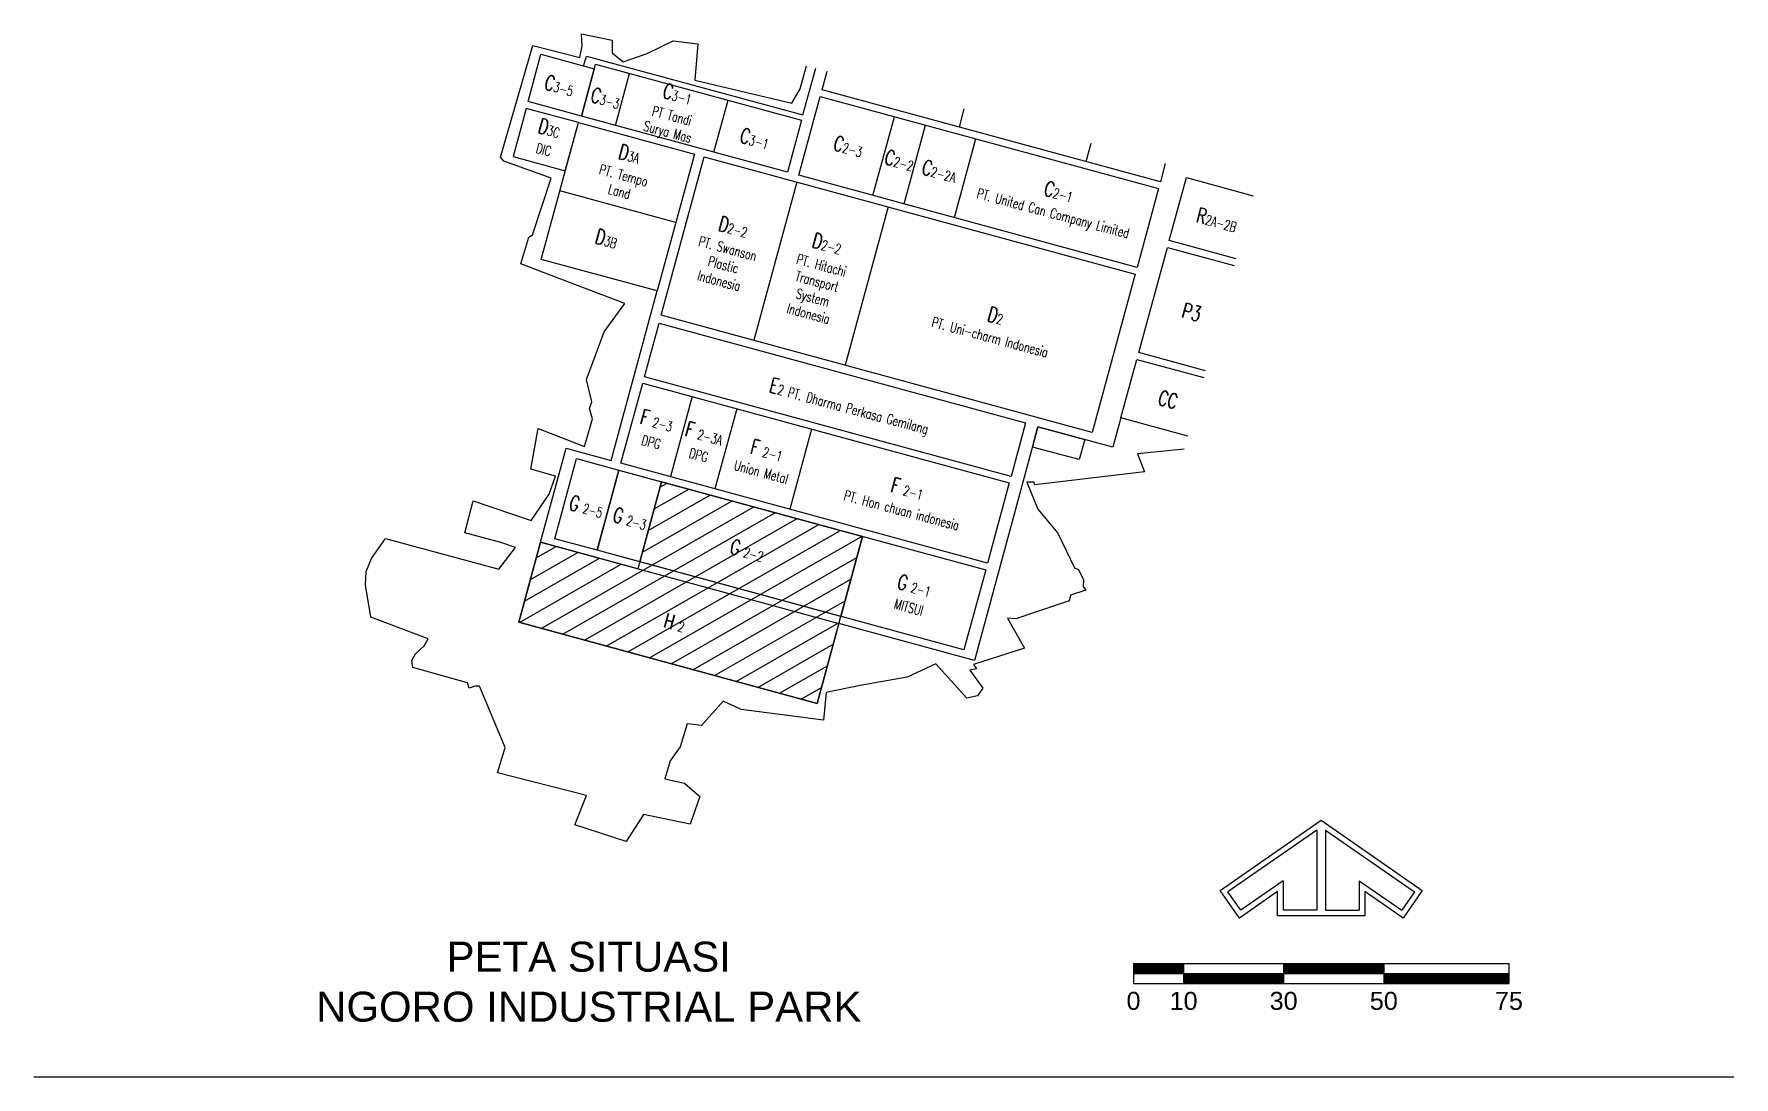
# Model space of a CAD drawing. Header units: millimetres. Extents: x 52029 to 181395, y -167683 to -9934.
# Drawn here: x 170364 to 181395, y -42977 to -36207 of the extents above; entities that cross this region are included whole.
import ezdxf

# ---------------------------------------------------------------- set-up
doc = ezdxf.new("R2010")
doc.units = ezdxf.units.MM
doc.header["$LTSCALE"] = 3
for name, color, linetype in [('DDG tepi', 8, 'Continuous'), ('KOP', 8, 'Continuous'), ('TABEL', 8, 'Continuous')]:
    doc.layers.add(name, color=color, linetype=linetype)
doc.layers.add('teks1', color=8, linetype='Continuous', lineweight=20)
doc.styles.add('kop arial', font='arial.ttf')
doc.styles.add('ROMANS', font='romans.shx', dxfattribs={"width": 0.8})
pattern_1 = [(45, (-23776161.764, 18193554.6244), (-4.3053592339, 4.3053592339), [])]

msp = doc.modelspace()

# ---------------------------------------------------------------- hatches: boundary and pattern name
h = msp.add_hatch()
h.set_pattern_fill('ANSI31', color=256, scale=32.473053, angle=164.7737, style=0)
h.set_pattern_definition([(209.7737, (178349.48, -34766.31), (51.198, -89.4918), [])])
h.paths.add_polyline_path([(175446, -40553), (175741, -39468), (174436, -39113), (174283, -39678), (173651, -39506), (173510, -40026)])
h = msp.add_hatch()
h.set_pattern_fill('ANSI31', color=256, scale=48.709579, angle=360, style=0)
h.set_pattern_definition(pattern_1)
h.paths.add_polyline_path([(177824, -42240), (177499, -42240), (177499, -42305), (177824, -42305)])
h = msp.add_hatch()
h.set_pattern_fill('ANSI31', color=256, scale=48.709579, angle=360, style=0)
h.set_pattern_definition(pattern_1)
h.paths.add_polyline_path([(179123, -42305), (178473, -42305), (178473, -42240), (179123, -42240)])
h = msp.add_hatch()
h.set_pattern_fill('ANSI31', color=256, scale=48.709579, angle=360, style=0)
h.set_pattern_definition(pattern_1)
h.paths.add_polyline_path([(177824, -42305), (178473, -42305), (178473, -42370), (177824, -42370)])
h = msp.add_hatch()
h.set_pattern_fill('ANSI31', color=256, scale=48.709579, angle=360, style=0)
h.set_pattern_definition([(45, (-23774862.842, 18193554.6244), (-4.3053592339, 4.3053592339), [])])
h.paths.add_polyline_path([(179123, -42305), (179935, -42305), (179935, -42370), (179123, -42370)])

# ---------------------------------------------------------------- linework, layer by layer
for p, q in [((174137, -36800), (174229, -36463)), ((174776, -36974), (174868, -36637)), ((176369, -36811), (176401, -36692)), ((175808, -37255), (175947, -36744)), ((176011, -37310), (176150, -36799)), ((176337, -37399), (176476, -36888)), ((177191, -37035), (177224, -36916)), ((175315, -37168), (175035, -38195)), ((174529, -37431), (173776, -37226)), ((175907, -37329), (175628, -38357)), ((174636, -38561), (174494, -39080)), ((174925, -38640), (174783, -39159)), ((175410, -38772), (175269, -39291)), ((177499, -42240), (177499, -42370)), ((177499, -42240), (179935, -42240)), ((177824, -42240), (177824, -42370)), ((178473, -42240), (178473, -42370)), ((179123, -42240), (179123, -42370)), ((179123, -42240), (179123, -42370)), ((179935, -42240), (179935, -42370)), ((177499, -42305), (179935, -42305)), ((177499, -42370), (179935, -42370)), ((170364, -42977), (181395, -42977))]:
    msp.add_line(p, q)
for points in [[(177828, -38903), (177525, -38932), (177571, -39050), (176859, -39133), (176853, -39117), (176807, -39117), (176877, -39292), (177008, -39447), (177117, -39673), (177142, -39684), (177175, -39751), (177173, -39794), (177189, -39817), (177091, -39849), (177081, -39887), (176736, -40004), (176681, -39999), (176791, -40193), (176460, -40299), (176481, -40328), (176436, -40337), (176521, -40454), (176486, -40503), (176417, -40518), (176216, -40296), (176031, -40383), (175725, -40436), (175505, -40481), (175487, -40662), (174953, -40591), (174837, -40538), (174696, -40696), (174602, -40685), (174557, -40834), (174493, -40926), (174457, -41041), (174585, -41069), (174684, -41156), (174622, -41336), (174320, -41274), (174207, -41448), (173874, -41341), (173950, -41151), (173372, -41004), (173422, -40839), (173256, -40441), (173226, -40440), (173187, -40453), (173177, -40418), (172823, -40319), (172817, -40274), (172840, -40230), (172896, -40178), (172922, -40134), (172549, -39992), (172516, -39783), (172520, -39697), (172554, -39611), (172645, -39481), (173381, -39681), (173488, -39540), (173393, -39508), (173159, -39446), (173215, -39237), (173590, -39364), (173707, -39195), (173748, -39077), (173588, -39032), (173636, -38767), (173937, -38884), (173988, -38705), (173969, -38637), (173984, -38595), (173949, -38449), (174064, -38141), (174198, -37957), (173675, -37758), (173524, -37698), (173575, -37526), (173600, -37510), (173721, -37142), (173413, -37033), (173391, -37006), (173602, -36281), (173906, -36359), (173922, -36283), (173916, -36207), (174115, -36247), (174117, -36330), (174188, -36387), (174343, -36334), (174511, -36251), (174671, -36271), (174653, -36506), (175282, -36657), (175336, -36563), (175377, -36413)], [(173931, -36415), (173949, -36350), (175354, -36732), (175437, -36429)], [(177705, -37047), (177673, -37166), (175478, -36569), (175510, -36449)], [(178164, -37666), (177730, -37548), (177842, -37139), (178276, -37257)], [(177967, -38393), (177533, -38275), (177719, -37592), (178153, -37710)], [(173651, -39506), (173817, -38896), (174109, -38976), (174409, -37875)], [(177851, -38817), (177417, -38698), (177521, -38319), (177955, -38437)], [(177417, -38698), (177365, -38890), (176879, -38757), (176467, -40273), (175587, -40033)]]:
    msp.add_lwpolyline(points)
for points in [[(173916, -36740), (173570, -36646), (173653, -36339), (174000, -36434)], [(175253, -37104), (173916, -36740), (174008, -36403), (175345, -36767)], [(177522, -37722), (175327, -37124), (175466, -36613), (177661, -37210)], [(173897, -36782), (173558, -36690), (173473, -37003), (173812, -37096)], [(174409, -37875), (173655, -37670), (173897, -36782), (174650, -36987)], [(177230, -38793), (174434, -38032), (174714, -37005), (177510, -37766)], [(176704, -39080), (174325, -38433), (174420, -38085), (176799, -38732)], [(176552, -39641), (174173, -38993), (174314, -38473), (176693, -39121)], [(176879, -38757), (177182, -38840), (177146, -38970), (176844, -38888)], [(174019, -39558), (173743, -39483), (173884, -38963), (174160, -39038)], [(176398, -40205), (174019, -39558), (174160, -39038), (176540, -39686)], [(174295, -39633), (174019, -39558), (174160, -39038), (174436, -39113)], [(175446, -40553), (175741, -39468), (174436, -39113), (174283, -39678), (173651, -39506), (173510, -40026)], [(175599, -39988), (174295, -39633), (174436, -39113), (175741, -39468)], [(175446, -40553), (173510, -40026), (173651, -39506), (175587, -40033)]]:
    msp.add_lwpolyline(points, close=True)
at = {"layer": 'DDG tepi'}
msp.add_lwpolyline([(179248, -41946), (179000, -41774), (179000, -41932), (178434, -41932), (178434, -41774), (178186, -41946), (178061, -41766), (178717, -41311), (179373, -41766)], close=True, dxfattribs=at)
at = {"layer": 'TABEL', "color": 4}
for p, q in [((178689, -41375), (178112, -41775)), ((178689, -41375), (178689, -41895)), ((178744, -41375), (178744, -41895)), ((178744, -41375), (179322, -41775)), ((178195, -41895), (178112, -41775, 0)), ((178470, -41704), (178195, -41895)), ((178470, -41704), (178470, -41895)), ((178963, -41704), (178963, -41895)), ((178963, -41704), (179239, -41895)), ((179322, -41775), (179239, -41895)), ((178689, -41895), (178470, -41895)), ((178744, -41895), (178963, -41895))]:
    msp.add_line(p, q, dxfattribs=at)

# ---------------------------------------------------------------- texts
at = {"layer": 'KOP', "attachment_point": 5, "style": 'kop arial'}
for s, insert, char_height in [('{\\H1.2x;PETA SITUASI\\PNGORO INDUSTRIAL PARK\\P}', (173964, -42360), 162.37), ('{\\H1.2x;0\\P}', (177499, -42484), 97.4), ('{\\H1.2x;10\\P}', (177824, -42484), 97.4), ('{\\H1.2x;30\\P}', (178473, -42484), 97.4), ('{\\H1.2x;50\\P}', (179123, -42484), 97.4), ('{\\H1.2x;75\\P}', (179935, -42484), 97.4)]:
    msp.add_mtext(s, dxfattribs=dict(at, insert=insert, char_height=char_height))
at = {"layer": 'teks1', "char_height": 64.95, "attachment_point": 5, "rotation": 345, "style": 'ROMANS'}
for s, insert in [('{\\W0.7;\\H1.5x;C\\H0.666667x;3-5\\P}', (173774, -36541)), ('{\\W0.7;\\H1.5x;C\\H0.666667x;3-3\\P}', (174074, -36623)), ('{\\W0.7;\\H1.5x;C\\H0.666667x;3-1\\PPT Tandi\\PSurya Mas\\P}', (174508, -36722)), ('{\\W0.7;\\H1.5x;D\\H0.666667x;3C\\PDIC\\P}', (173693, -36880)), ('{\\W0.7;\\H1.5x;C\\H0.666667x;3-1\\P}', (175042, -36886)), ('{\\W0.7;\\H1.5x;D\\H0.666667x;3A\\PPT. Tempo\\PLand\\P}', (174198, -37099)), ('{\\W0.7;\\H1.5x;C\\H0.666667x;2-3\\P}', (175649, -36936)), ('{\\W0.7;\\H1.5x;C\\H0.666667x;2-2\\P}', (175981, -37027)), ('{\\W0.7;\\H1.5x;C\\H0.666667x;2-2A\\P}', (176240, -37097)), ('{\\W0.7;\\H1.5x;C\\H0.666667x;2-1\\PPT. United Can Company Limited\\P}', (176996, -37303)), ('{\\W0.7;\\H1.5x;D\\H0.666667x;2-2\\PPT. Swanson\\PPlastic\\PIndonesia\\P}', (174859, -37626)), ('{\\W0.7;\\H1.5x;R\\H0.666667x;2A-2B\\P}', (178041, -37413)), ('{\\W0.7;\\H1.5x;D\\H0.666667x;3B\\P}', (174080, -37535)), ('{\\W0.7;\\H1.5x;D\\H0.666667x;2-2\\PPT. Hitachi\\PTransport\\PSystem\\PIndonesia\\P}', (175453, -37787)), ('{\\W0.7;\\H1.5x;D\\H0.666667x;2\\PPT. Uni-charm Indonesia\\P}', (176589, -38097)), ('{\\W0.7;\\H1.5x;P3\\P}', (177877, -38013)), ('{\\W0.7;\\H1.5x;E\\H0.666667x;2 PT. Dharma Perkasa Gemilang\\P}', (175653, -38631)), ('{\\W0.7;\\H1.5x;CC\\P}', (177723, -38580)), ('{\\W0.7;\\H1.5x;F\\H0.666667x; 2-3\\PDPG\\P}', (174390, -38778)), ('{\\W0.7;\\H1.5x;F\\H0.666667x; 2-3A\\PDPG\\P}', (174698, -38862)), ('{\\W0.7;\\H1.5x;F\\H0.666667x; 2-1\\PUnion Metal\\P}', (175104, -38972)), ('{\\W0.7;\\H1.5x;F\\H0.666667x; 2-1\\PPT. Hon chuan indonesia\\P}', (176016, -39221)), ('{\\W0.7;\\H1.5x;G\\H0.666667x; 2-5\\P}', (173949, -39274)), ('{\\W0.7;\\H1.5x;G\\H0.666667x; 2-3\\P}', (174233, -39352)), ('{\\W0.7;\\H1.5x;G\\H0.666667x; 2-2\\P}', (174993, -39559)), ('{\\W0.7;\\H1.5x;G\\H0.666667x; 2-1\\PMITSUI\\P}', (176062, -39850)), ('{\\W0.7;\\H1.5x;H\\H0.666667x; 2\\P}', (174522, -40028))]:
    msp.add_mtext(s, dxfattribs=dict(at, insert=insert))

doc.saveas('drawing.dxf')
